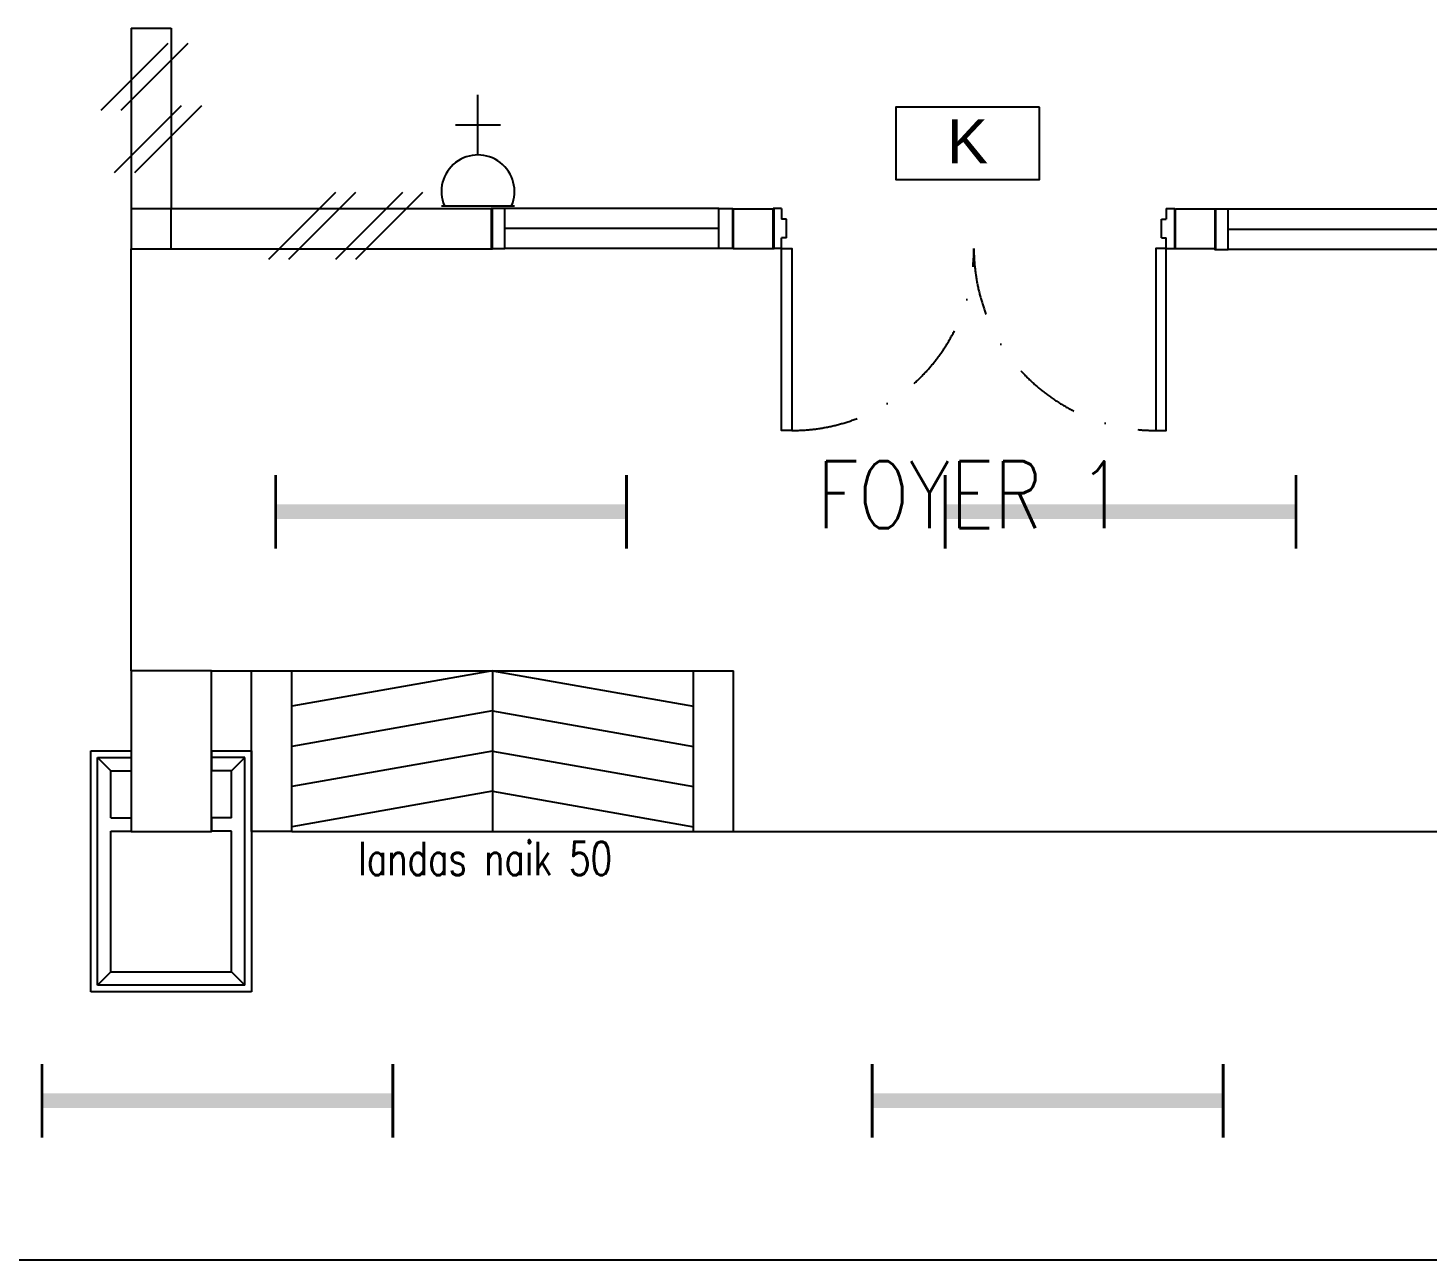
# Model space of a CAD drawing. Header units: inches. Extents: x -106706990 to 300603, y -86718466 to 1728185.
# Drawn here: x 19804 to 25032, y 31504 to 36104 of the extents above; entities that cross this region are included whole.
import ezdxf
from ezdxf.enums import TextEntityAlignment as Align

# ---------------------------------------------------------------- set-up
doc = ezdxf.new("R2010")
doc.units = ezdxf.units.IN
doc.header["$MEASUREMENT"] = 0
doc.linetypes.add('DASHDOT', pattern=[1, 0.5, -0.25, 0, -0.25])
doc.linetypes.add('HIDDEN', pattern=[0.375, 0.25, -0.125])
for name, color, linetype in [('A-ARR', 4, 'Continuous'), ('A-COLUMN', 3, 'Continuous'), ('A-DOOR', 9, 'Continuous'), ('A-DRAIN', 9, 'Continuous'), ('A-DROP', 8, 'Continuous'), ('A-NOTE', 2, 'Continuous'), ('A-PANEL', 13, 'Continuous'), ('A-PTILE', 8, 'Continuous'), ('A-ROOMSYM', 3, 'Continuous'), ('A-WALL', 1, 'Continuous'), ('A-WIN', 9, 'Continuous'), ('A-WLH', 7, 'Continuous'), ('ELECT', 6, 'Continuous'), ('K LIGHT', 3, 'Continuous'), ('LAMP', 5, 'Continuous')]:
    doc.layers.add(name, color=color, linetype=linetype)
doc.styles.add('arial', font='arial.ttf')
doc.styles.add('ROMANS', font='romans.shx', dxfattribs={"width": 0.75, "height": 200})
doc.styles.add('style1', font='romans.shx', dxfattribs={"height": 750})

# ---------------------------------------------------------------- blocks, each defined once
blk = doc.blocks.new('A$C0ECF3D93')
at = {"layer": 'A-NOTE', "color": 8, "linetype": 'Continuous', "ltscale": 500}
for p, q in [((75, 825), (25, 875)), ((150, 875), (150, 825)), ((450, 875), (450, 825)), ((525, 825), (575, 875)), ((75, 650.3), (75, 825)), ((75, 825), (150, 825)), ((525, 825), (450, 825)), ((525, 650.3), (525, 825)), ((75, 650.3), (150, 650.3)), ((150, 650.3), (150, 600.3)), ((525, 650.3), (450, 650.3)), ((450, 650.3), (450, 600.3)), ((75, 75), (75, 600.3)), ((75, 600.3), (150, 600.3)), ((525, 600.3), (450, 600.3)), ((525, 75), (525, 600.3)), ((75, 75), (25, 25)), ((75, 75), (525, 75)), ((525, 75), (575, 25))]:
    blk.add_line(p, q, dxfattribs=at)
at = {"layer": 'A-PANEL', "color": 8}
for p, q in [((0, 0), (0, 900)), ((0, 900), (150, 900)), ((150, 900), (150, 875)), ((450, 900), (600, 900)), ((450, 900), (450, 875)), ((600, 900), (600, 0)), ((25, 875), (150, 875)), ((25, 25), (25, 875)), ((575, 875), (450, 875)), ((575, 25), (575, 875)), ((600, 0), (0, 0)), ((575, 25), (25, 25))]:
    blk.add_line(p, q, dxfattribs=at)
blk = doc.blocks.new('A$C04C40081')
at = {"layer": 'A-WIN', "color": 8}
for p, q in [((850, 150), (50, 150)), ((850, 75), (50, 75)), ((850, 0), (50, 0))]:
    blk.add_line(p, q, dxfattribs=at)
at = {"layer": 'A-WIN', "color": 8, "linetype": 'Continuous'}
for points in [[(50, 150), (0, 150), (0, 0), (50, 0)], [(850, 150), (900, 150), (900, 0), (850, 0)]]:
    blk.add_lwpolyline(points, close=True, dxfattribs=at)
blk = doc.blocks.new('A$C28642CDE')
at = {"layer": 'A-DOOR', "color": 8}
for p, q in [((32, 150), (0, 150)), ((0, 150), (0, 0)), ((32, 150), (32, 110)), ((50, 110), (32, 110)), ((50, 110), (50, 40)), ((1450, 110), (1450, 40)), ((1450, 110), (1468, 110)), ((1468, 150), (1500, 150)), ((1468, 150), (1468, 110)), ((1500, 150), (1500, 0)), ((50, 40), (32, 40)), ((32, 0), (32, 40)), ((1450, 40), (1468, 40)), ((1468, 0), (1468, 40)), ((32, 0), (0, 0)), ((1468, 0), (1500, 0))]:
    blk.add_line(p, q, dxfattribs=at)
for points in [[(32, 150), (70, 150), (70, 828.9), (32, 828.9)], [(1468, 150), (1430, 150), (1430, 828.9), (1468, 828.9)]]:
    blk.add_lwpolyline(points, close=True, dxfattribs=at)
at = {"layer": 'A-DOOR', "color": 8, "linetype": 'DASHDOT', "ltscale": 500}
for centre, start, end in [((71.9, 150.8), 359.9322, 90.1574), ((1428.1, 150.8), 89.8426, 180.0678)]:
    blk.add_arc(centre, 678.1, start, end, dxfattribs=at)
blk = doc.blocks.new('YBC136')
at = {"layer": 'LAMP'}
for points, const_width in [([(-135000.8, 195525.6), (-135000.8, 195250.4)], 10.9), ([(-133690.5, 195525.6), (-133690.5, 195250.4)], 10.9), ([(-135000.8, 195388), (-133690.5, 195388)], 54.6)]:
    blk.add_lwpolyline(points, dxfattribs=dict(at, const_width=const_width))
blk = doc.blocks.new('*U251')
at = {"layer": 'LAMP', "rotation": 180}
blk.add_blockref('YBC136', (-134345.6, 195388, -5.5), dxfattribs=at)
blk = doc.blocks.new('*U252')
at = {"layer": 'LAMP', "color": 0, "linetype": 'ByBlock', "lineweight": -2, "transparency": 16777216}
for p in [(0, 0), (2500, 0)]:
    blk.add_blockref('*U251', p, dxfattribs=at)
blk = doc.blocks.new('*U278')
at = {"layer": 'LAMP'}
blk.add_blockref('YBC136', (134345.6, -195388, -5.5), dxfattribs=at)
blk = doc.blocks.new('*U279')
at = {"layer": 'LAMP', "color": 0, "linetype": 'ByBlock', "lineweight": -2, "transparency": 16777216}
for p in [(0, 0), (3100, 0)]:
    blk.add_blockref('*U278', p, dxfattribs=at)
blk = doc.blocks.new('EXIT LAMP')
at = {"layer": 'K LIGHT', "color": 3}
blk.add_lwpolyline([(54141.1, 5237.4), (53604.6, 5237.4), (53604.6, 4967.1), (54141.1, 4967.1)], close=True, dxfattribs=at)
at = {"layer": 'K LIGHT', "color": 3, "style": 'arial'}
blk.add_text('K', height=164.8, dxfattribs=at).set_placement((53795.7, 5027.4))
blk = doc.blocks.new('SOCKET')
at = {"layer": 'ELECT', "color": 6}
for p, q in [((15248.7, 25891.4), (15248.7, 26116.4)), ((15164.3, 26003.9), (15333.1, 26003.9)), ((15112.3, 25701.6), (15385.1, 25701.6))]:
    blk.add_line(p, q, dxfattribs=at)
blk.add_arc((15248.7, 25755), 136.4, 336.9763, 203.0237, dxfattribs=at)

msp = doc.modelspace()

# ---------------------------------------------------------------- linework, layer by layer
at = {"color": 8}
for p, q in [((20638.8, 33104.4), (20638.8, 33704.4)), ((20788.8, 33104.4), (20788.8, 33704.4)), ((22288.8, 33104.4), (22288.8, 33704.4)), ((22438.8, 33104.4), (22438.8, 33704.4)), ((20788.8, 33104.4), (20638.8, 33104.4)), ((22288.8, 33104.4), (22438.8, 33104.4)), ((22438.8, 33104.4), (26188.8, 33104.4))]:
    msp.add_line(p, q, dxfattribs=at)
at = {"layer": 'A-COLUMN', "color": 8}
for points in [[(20338.8, 35429.4), (20188.8, 35429.4), (20188.8, 35279.4), (20338.8, 35279.4)], [(20188.8, 33104.4), (20488.8, 33104.4), (20488.8, 33704.4), (20188.8, 33704.4)]]:
    msp.add_lwpolyline(points, close=True, dxfattribs=at)
at = {"layer": 'A-DRAIN', "color": 8, "linetype": 'Continuous', "ltscale": 1000}
msp.add_line((42738.8, 31504.4), (18508.8, 31504.4), dxfattribs=at)
at = {"layer": 'A-DROP', "color": 8}
for p, q in [((20188.8, 33704.4), (20188.8, 35279.4)), ((20488.8, 33704.4), (22438.8, 33704.4)), ((20788.8, 33104.4), (22288.8, 33104.4))]:
    msp.add_line(p, q, dxfattribs=at)
at = {"layer": 'A-NOTE', "color": 8, "linetype": 'Continuous', "ltscale": 500}
msp.add_line((21538.8, 33704.4), (21538.8, 33104.4), dxfattribs=at)
at = {"layer": 'A-PTILE', "color": 8}
for p, q in [((21538.8, 33704.4), (20788.8, 33572.2)), ((21538.8, 33704.4), (22288.8, 33572.2)), ((21538.8, 33554.4), (20788.8, 33422.2)), ((21538.8, 33554.4), (22288.8, 33422.2)), ((21538.8, 33404.4), (20788.8, 33272.2)), ((21538.8, 33404.4), (22288.8, 33272.2)), ((21538.8, 33254.4), (20788.8, 33122.2)), ((21538.8, 33254.4), (22288.8, 33122.2))]:
    msp.add_line(p, q, dxfattribs=at)
at = {"layer": 'A-WALL', "color": 8}
for p, q in [((20188.8, 36104.4), (20338.8, 36104.4)), ((20188.8, 36104.4), (20188.8, 35279.4)), ((20338.8, 36104.4), (20338.8, 35429.4)), ((21538.8, 35429.4), (20338.8, 35429.4)), ((21538.8, 35279.4), (21538.8, 35429.4)), ((20188.8, 35279.4), (21538.8, 35279.4))]:
    msp.add_line(p, q, dxfattribs=at)
for points in [[(22438.8, 35429.4), (22588.8, 35429.4), (22588.8, 35279.4), (22438.8, 35279.4)], [(24088.8, 35429.4), (24238.8, 35429.4), (24238.8, 35279.4), (24088.8, 35279.4)]]:
    msp.add_lwpolyline(points, close=True, dxfattribs=at)
at = {"layer": 'A-WLH', "color": 8}
for p, q in [((20077, 35797.7), (20327, 36047.7)), ((20152, 35797.7), (20402, 36047.7)), ((20127.5, 35565.3), (20377.5, 35815.3)), ((20202.5, 35565.3), (20452.5, 35815.3)), ((20703, 35241.5), (20953, 35491.5)), ((20778, 35241.5), (21028, 35491.5)), ((20953, 35241.5), (21203, 35491.5)), ((21028, 35241.5), (21278, 35491.5))]:
    msp.add_line(p, q, dxfattribs=at)

# ---------------------------------------------------------------- block references
at = {"layer": 'A-ARR', "color": 8}
msp.add_blockref('A$C0ECF3D93', (20038.7, 32505.7), dxfattribs=at)
at = {"layer": 'A-DOOR', "color": 8, "rotation": 180}
msp.add_blockref('A$C28642CDE', (24086.1, 35430.6), dxfattribs=at)
at = {"layer": 'A-WIN', "color": 8}
for p in [(21534.1, 35281), (24236.1, 35277.5)]:
    msp.add_blockref('A$C04C40081', p, dxfattribs=at)
at = {"layer": 'ELECT', "color": 7, "linetype": 'HIDDEN'}
msp.add_blockref('SOCKET', (6235.5, 9738.9), dxfattribs=at)
at = {"layer": 'LAMP', "color": 0}
for name, p in [('EXIT LAMP', (-30560.3, 30571.8)), ('*U252', (21383.8, 34298)), ('*U279', (20511.5, 32099.1, -16.4))]:
    msp.add_blockref(name, p, dxfattribs=at)

# ---------------------------------------------------------------- texts
at = {"layer": 'A-DROP', "color": 8, "style": 'ROMANS', "width": 0.75}
msp.add_text('landas naik 50', height=125, dxfattribs=at).set_placement((21511, 32941.2), align=Align.CENTER)
at = {"layer": 'A-ROOMSYM', "color": 8, "style": 'style1', "width": 0.8}
msp.add_text('FOYER 1', height=250, dxfattribs=at).set_placement((23324.8, 34236.7), align=Align.CENTER)

doc.saveas('drawing.dxf')
